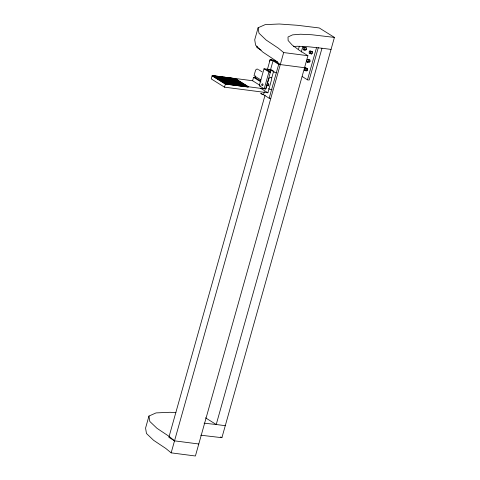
<?xml version="1.0" encoding="UTF-8"?>
<svg xmlns="http://www.w3.org/2000/svg" width="480" height="480" viewBox="0 0 480 480"><rect width="100%" height="100%" fill="white"/><g stroke="black" fill="none" stroke-linecap="round" stroke-linejoin="round"><path stroke-width="0.72" d="M236.934 83.262L234.18 81.27M234.276 81.606L242.298 86.316L242.688 86.016L244.05 86.544L244.44 86.244L244.632 86.622L245.022 86.322L245.22 86.694L246.774 86.55L246.966 86.922L247.356 86.622L248.136 87.078L248.526 86.778L265.896 89.028L266.85 85.644L268.32 85.836L268.794 84.144L267.198 83.148M242.298 86.316L241.518 85.866L241.134 86.166L240.936 85.788L238.794 85.866L238.602 85.488L236.46 85.56L236.268 85.182L235.878 85.482L235.68 85.11L235.296 85.41L235.098 85.032L232.956 85.104L232.764 84.732L230.622 84.804L229.842 84.348L227.7 84.426L226.926 83.97L226.536 84.27L212.466 75.534L212.076 75.84L211.224 78.888L224.514 87.168L267.882 92.796L271.734 79.086L271.662 78.132L270.972 77.436A1.8 1.434 -58.1 0 0 270.252 77.382L268.872 78.546L267.324 83.952L268.794 84.144M224.514 87.168L225.366 84.12L226.338 83.898L226.536 84.27M175.908 412.692L170.106 412.284L156.036 412.914L148.956 416.052L145.578 428.058L146.448 433.476L153.612 440.316L165.78 448.434L171.156 452.85L195.408 456L307.926 55.71L299.22 50.232L292.2 45.054L288.126 40.536L288.012 37.002L292.554 34.866L300.564 34.23L311.808 34.752L334.422 37.404L221.904 437.694L200.718 435.198M334.422 37.404L319.278 27.96L297.378 25.284L279.246 24L265.176 24.63L258.096 27.768L254.718 39.78L255.588 45.198L262.752 52.038L274.926 60.15L280.296 64.572L274.638 61.044L277.494 61.416M257.088 46.212L256.746 47.43L261.054 50.118M259.566 85.086L252.606 80.748L253.56 77.364L255.03 77.556L260.346 80.868M255.03 77.556L255.504 75.858M264.006 68.784L268.962 71.874L264.204 88.812L259.248 85.722L264.006 68.784L271.362 69.738L274.158 71.484M267.588 68.826L270.18 59.586L275.574 60.642M269.736 61.182L270.18 59.586L273.042 60.84L278.694 64.362L304.548 67.716M270.774 98.436L269.178 98.232L263.52 94.704L264.384 91.626M270.444 70.074L273.042 60.84M269.844 72.372L270.438 70.254L273.546 71.484L271.758 77.832M270.438 70.254L266.766 69.78L270.438 72.066L265.674 88.998L264.756 88.428M265.062 95.124L168.87 437.316L174.528 440.844L198.786 443.994M269.178 98.232L278.694 64.362M171.156 452.85L283.668 52.56L278.298 48.144L266.13 40.026L258.966 33.186L258.096 27.768M298.566 49.002L299.358 46.182M301.254 52.068L302.814 46.53M318.3 47.592L309.18 80.052L307.482 79.83L316.602 47.376M331.044 49.41L321.99 48.234L216.222 424.506L204.096 423.186M263.364 94.314L262.806 94.344M303.93 47.208L303.228 48.168L303.264 49.584L304.008 50.046L305.706 50.268L306.408 49.314L306.372 47.892L303.93 47.208L306.372 47.892M304.008 50.046L304.716 49.092L304.674 47.676M309.192 51.888L309.9 50.928L312.342 51.612L312.378 53.034L311.67 53.988L309.234 53.304L309.192 51.888L310.044 51.996M309.978 53.766L310.68 52.812L310.644 51.396L309.9 50.928M307.518 59.394L306.816 60.354L306.852 61.77L307.596 62.238L309.294 62.454L309.996 61.5L309.96 60.078L307.518 59.394L309.96 60.078M307.596 62.238L308.304 61.278L308.262 59.862M305.142 67.866L304.434 68.82L304.47 70.236L305.214 70.704L306.912 70.92L307.62 69.966L307.578 68.55L305.142 67.866L307.578 68.55M305.214 70.704L305.922 69.744L305.886 68.328M234.246 81.33L233.898 81.66L233.706 81.282L233.316 81.582L233.124 81.204L232.734 81.51L232.536 81.132L232.146 81.432L231.954 81.054L231.564 81.354L231.372 80.982L230.982 81.282L230.784 80.904L230.394 81.204L230.202 80.826L229.812 81.126L229.62 80.754L229.23 81.054L229.032 80.676L228.648 80.976L228.45 80.598L228.06 80.904L227.868 80.526L227.478 80.826L225.69 80.25A0.906 0.486 -27 0 1 225.45 80.232L225.348 80.196M221.766 77.838L225.288 80.04L225.648 79.722L227.016 80.25L228.57 80.1L228.762 80.472L229.152 80.172L229.932 80.628L230.322 80.328L231.102 80.778L232.074 80.556L232.266 80.928L232.656 80.628L234.138 81.24L228.234 77.58L226.092 77.658L225.312 77.202L224.922 77.502L224.73 77.13L222.588 77.202L222.39 76.824L220.836 76.974L220.638 76.596L220.254 76.896L220.056 76.524L219.666 76.824M227.7 84.426L213.636 75.69L213.246 75.99L212.466 75.534M213.636 75.69L214.998 76.218L215.388 75.918L229.452 84.654M230.43 84.426L217.14 76.14L215.58 76.29L215.388 75.918M232.956 85.104L218.892 76.368L217.332 76.518L217.14 76.14M247.554 87L233.484 78.264L233.094 78.564L231.732 78.036L230.76 78.264L230.568 77.886L228.426 77.958L228.234 77.58M233.484 78.264L233.682 78.642L234.072 78.342L234.264 78.714L234.654 78.414L234.846 78.792L235.236 78.492L252.606 80.748M218.892 76.368L232.764 84.732M273.546 71.484L273.798 71.988A2.238 0.462 15.7 0 0 274.74 72.408L276.828 72.804M293.544 46.53L297.186 46.242L308.43 46.758L321.99 48.234M272.07 89.736L269.976 89.34A2.238 0.462 15.7 0 1 269.04 88.92L268.644 88.554M261.324 93.372L260.67 93.576L263.52 94.704M304.716 49.092L306.408 49.314M304.11 49.698L304.962 49.806M310.644 51.396L312.342 51.612M310.68 52.812L312.378 53.034M283.668 52.56L307.926 55.71M308.304 61.278L309.996 61.5M306.852 61.77L307.698 61.884M305.922 69.744L307.62 69.966M304.47 70.236L306.168 70.458M268.962 71.874L270.438 72.066M259.248 85.722L260.376 85.866M225.282 425.682L216.222 424.506L205.494 417.822M262.386 94.236L261.57 93.822M225.228 80.13L225.228 79.746L225.288 80.04M310.932 53.526L311.67 53.988M302.172 76.524L307.482 79.83M258.954 69.924L262.026 71.832M260.946 79.974L254.034 75.666L255.462 70.584A1.77 1.41 -58.1 0 1 255.978 69.678L256.23 69.444A1.77 1.41 -58.1 0 1 257.898 69.294L258.312 69.714M266.724 84.846L268.32 85.836M253.56 77.364L261 82.002M260.442 88.158L267.882 92.796M235.236 78.492L248.526 86.778M234.654 78.414L247.944 86.7M234.846 78.792L236.442 79.788M236.976 80.118L238.038 80.778M238.566 81.114L241.224 82.77M241.758 83.1L242.82 83.76M243.354 84.096L244.95 85.086M245.478 85.422L246.54 86.082M247.074 86.412L248.136 87.078M234.072 78.342L247.356 86.622M234.702 79.278L239.814 82.464M240.834 83.1L241.86 83.736M242.88 84.378L246.966 86.922M232.902 78.186L246.192 86.472M232.32 78.114L246.384 86.85M231.732 78.036L245.802 86.772M231.15 77.958L245.22 86.694M230.568 77.886L244.632 86.622M230.76 78.264L231.78 78.9M232.806 79.536L235.872 81.45M236.892 82.086L237.918 82.722M239.958 83.994L244.05 86.544M229.98 77.808L243.27 86.094M229.398 77.736L243.468 86.472M229.596 78.108L231.72 79.434M232.782 80.1L235.44 81.756M235.974 82.086L237.036 82.752M237.57 83.082L239.16 84.072M239.694 84.408L240.756 85.068M241.29 85.398L242.88 86.394M228.816 77.658L242.106 85.944M228.948 78.282L233.64 81.21M237.462 83.592L238.524 84.258M239.058 84.588L241.716 86.244M227.646 77.508L232.656 80.628M233.706 81.282L240.936 85.788M227.064 77.43L232.848 81.006M233.124 81.204L241.134 86.166M226.482 77.358L232.266 80.928M232.536 81.132L240.546 86.088M225.894 77.28L231.684 80.856M231.954 81.054L239.964 86.016M225.312 77.202L231.102 80.778M231.372 80.982L239.382 85.938M225.504 77.58L226.338 78.102M227.178 78.618L228.012 79.14M228.846 79.662L230.514 80.7M231.564 81.354L233.628 82.644M235.698 83.934L236.73 84.576M237.762 85.218L238.794 85.866M224.73 77.13L229.74 80.25M230.784 80.904L238.02 85.41M224.142 77.052L229.152 80.172M229.428 80.316L229.932 80.628M230.202 80.826L238.212 85.788M225.174 77.946L226.008 78.468M226.842 78.99L228.516 80.028M230.394 81.204L231.432 81.846M232.464 82.494L233.496 83.136M236.592 85.068L237.63 85.71M223.56 76.974L228.57 80.1M229.62 80.754L236.85 85.26M222.978 76.902L227.988 80.022M229.032 80.676L237.042 85.638M223.17 77.274L227.178 79.776M227.676 80.088L228.18 80.4M229.23 81.054L230.262 81.696M230.778 82.02L231.294 82.344M232.326 82.986L234.912 84.594M235.428 84.918L236.46 85.56M222.39 76.824L227.4 79.944M228.45 80.598L235.68 85.11M221.808 76.746L226.818 79.872M227.868 80.526L235.878 85.482M221.226 76.674L226.512 79.938M227.286 80.448L235.296 85.41M220.638 76.596L226.428 80.172M226.698 80.376L234.708 85.332M220.056 76.524L225.846 80.094M225.954 80.196L234.126 85.26M220.758 77.214L221.262 77.526M226.284 80.658L227.322 81.306M229.392 82.596L233.544 85.182M219.084 76.746L220.104 77.382M224.196 79.932L226.242 81.21M229.308 83.118L230.328 83.754M231.354 84.39L232.374 85.032M218.304 76.296L231.594 84.576M217.722 76.218L231.792 84.954M217.914 76.596L219.96 77.868M222.006 79.146L223.026 79.782M226.092 81.69L227.118 82.332M228.138 82.968L229.164 83.604M230.184 84.24L231.204 84.876M216.552 76.068L230.622 84.804M215.97 75.99L230.04 84.726M214.8 75.84L228.87 84.576M214.998 76.218L216.06 76.878M216.594 77.208L217.656 77.874M218.19 78.204L219.252 78.864M219.78 79.2L224.034 81.852M225.096 82.512L228.288 84.498M214.218 75.762L227.508 84.048M213.828 76.062L214.362 76.398M214.896 76.728L215.424 77.058M216.486 77.724L219.144 79.38M219.678 79.71L220.74 80.37M221.274 80.706L222.87 81.696M223.398 82.032L224.46 82.692M224.994 83.022L227.118 84.348M213.054 75.612L226.338 83.898M212.664 75.912L217.77 79.098M218.796 79.734L219.816 80.376M220.842 81.012L223.908 82.92M224.928 83.562L225.954 84.198M212.076 75.84L225.366 84.12M220.644 436.902L221.904 437.694M174.528 440.844L169.158 436.422L156.984 428.31L149.826 421.47L148.956 416.052M261.864 84.828L261.924 85.182A1.086 0.612 -82.6 0 0 262.026 85.398A1.134 0.642 -82.6 0 0 262.584 85.596L262.644 85.56A0.882 0.498 -82.6 0 0 262.794 85.41L263.016 84.63A0.882 0.498 -82.6 0 0 262.98 84.36L262.956 84.276A1.086 0.612 -82.6 0 0 262.854 84.06A1.134 0.642 -82.6 0 0 262.29 83.862L262.08 84.048A0.852 0.486 -82.6 0 0 261.966 84.252L261.876 84.558A0.852 0.486 -82.6 0 0 261.864 84.828M272.886 60.45L271.074 59.904L272.886 60.45"/></g></svg>
